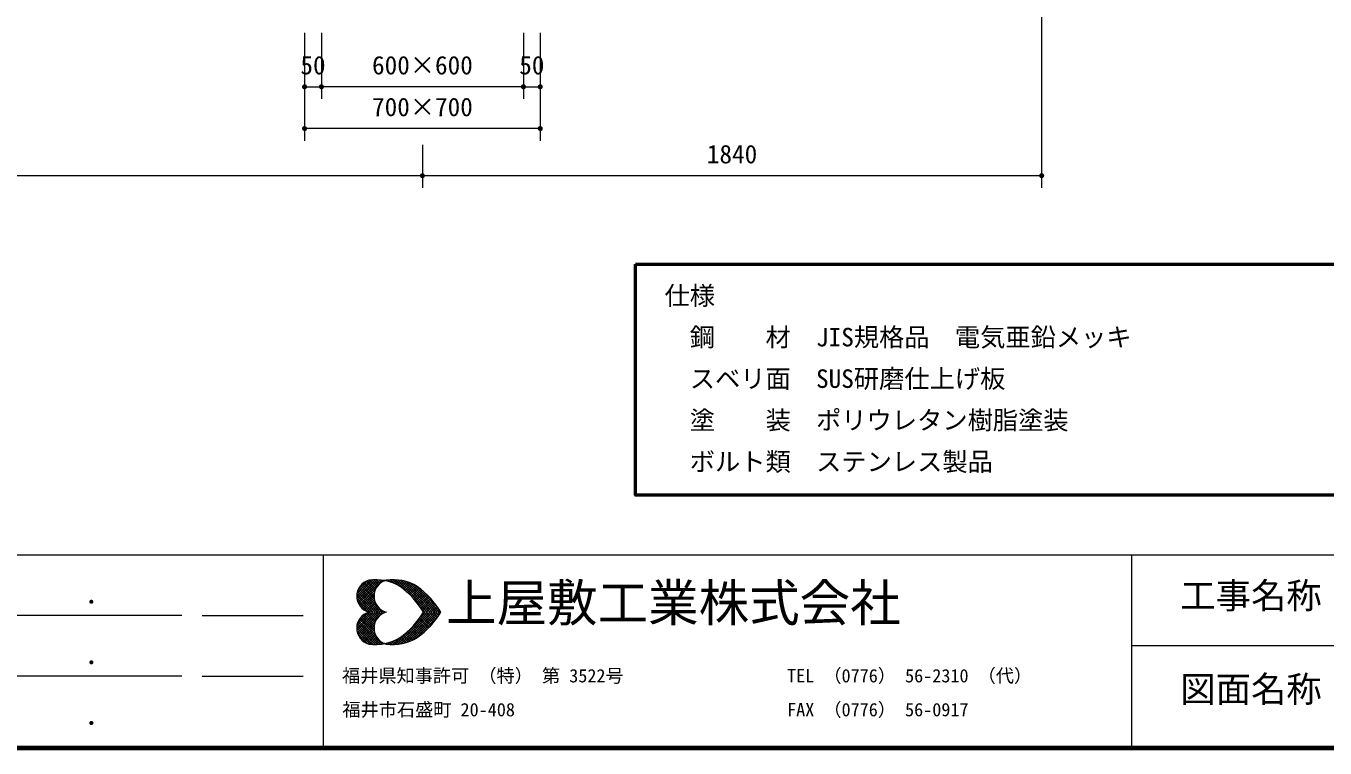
# Model space of a CAD drawing. Units: millimetres at full size, sheet at 1:30, with parts at other scales. Extents: x 450 to 12150, y 450 to 8460.
# Drawn here: x 3736 to 7594, y 450 to 2594 of the extents above; entities that cross this region are included whole.
import ezdxf
from ezdxf.enums import TextEntityAlignment as Align

# ---------------------------------------------------------------- set-up
doc = ezdxf.new("R2010")
doc.units = ezdxf.units.MM
doc.header["$LTSCALE"] = 30
doc.layers.add('D-DOC\u3000文章(説明、指示、参照事項等)', color=7, linetype='Continuous')
for name, color, linetype, lineweight in [('D-STR-DIM\u3000寸法線、寸法値', 7, 'Continuous', 13), ('D-TTL', 7, 'Continuous', 70), ('D-TTL-FRAM', 7, 'Continuous', 13), ('D-TTL-FRAM\u3000タイトル枠、凡例図枠', 2, 'Continuous', 50), ('D-TTL-TXT', 7, 'Continuous', 13)]:
    doc.layers.add(name, color=color, linetype=linetype, lineweight=lineweight)
doc.styles.add('ＭＳ ゴシック', font='')
doc.styles.get('ＭＳ ゴシック').set_extended_font_data('MS Gothic')

# ---------------------------------------------------------------- blocks, each defined once
blk = doc.blocks.new('filled_dot')
at = {"color": 0, "linetype": 'Continuous', "lineweight": -2, "const_width": 1.25}
blk.add_lwpolyline([(-0.625, 0, 1), (0.625, 0, 1)], format="xyb", close=True, dxfattribs=at)

msp = doc.modelspace()

# ---------------------------------------------------------------- linework, layer by layer
at = {"layer": 'D-STR-DIM\u3000寸法線、寸法値'}
for p, q in [((6752.46, 2649.15), (6752.46, 2113.15)), ((4563.28, 2573.4), (4563.28, 2253.15)), ((4613.28, 2573.4), (4613.28, 2377.15)), ((5213.28, 2573.4), (5213.28, 2377.15)), ((5263.28, 2573.4), (5263.28, 2253.15)), ((4563.28, 2525.7), (4563.28, 2377.15)), ((4613.28, 2525.7), (4613.28, 2377.15)), ((5213.28, 2525.7), (5213.28, 2377.15)), ((5263.28, 2525.7), (5263.28, 2377.15)), ((4563.28, 2413.15), (4613.28, 2413.15)), ((5213.28, 2413.15), (4613.28, 2413.15)), ((5213.28, 2413.15), (5263.28, 2413.15)), ((5263.28, 2289.15), (4563.28, 2289.15)), ((4913.28, 2241.15), (4913.28, 2113.15)), ((4913.28, 2241.15), (4913.28, 2113.15)), ((4913.28, 2149.15), (1779.3, 2149.15)), ((6752.46, 2149.15), (4913.28, 2149.15))]:
    msp.add_line(p, q, dxfattribs=at)
at = {"layer": 'D-TTL'}
msp.add_lwpolyline([(450, 450), (450, 8460), (12150, 8460), (12150, 450)], close=True, dxfattribs=at)
at = {"layer": 'D-TTL-FRAM'}
for p, q in [((450, 1023.66), (12150, 1023.66)), ((4618.84, 1023.66), (4618.84, 450)), ((4198.84, 843.66), (3448.84, 843.66)), ((4258.84, 843.66), (4558.84, 843.66)), ((9568.84, 753.66), (7018.84, 753.66)), ((4198.84, 663.66), (3448.84, 663.66)), ((4258.84, 663.66), (4558.84, 663.66))]:
    msp.add_line(p, q, dxfattribs=at)
at = {"layer": 'D-TTL-FRAM\u3000タイトル枠、凡例図枠'}
msp.add_lwpolyline([(5545.79, 1886.15), (8947.95, 1886.15), (8947.95, 1200.33), (5545.79, 1200.33)], close=True, dxfattribs=at)
at = {"layer": 'D-TTL-TXT'}
for p, q in [((7018.84, 1023.66), (7018.84, 450)), ((4718.09, 901.17), (4766.22, 949.3)), ((4718.72, 894.3), (4773.72, 949.3)), ((4718.72, 908.67), (4758.72, 948.67)), ((4719.97, 888.67), (4780.59, 949.3)), ((4721.22, 883.05), (4786.84, 948.67)), ((4721.84, 918.67), (4748.72, 946.17)), ((4723.72, 878.67), (4793.72, 948.05)), ((4726.22, 928.67), (4773.09, 882.42)), ((4729.97, 932.42), (4769.97, 892.42)), ((4733.09, 936.17), (4769.34, 899.92)), ((4736.84, 939.3), (4769.34, 906.8)), ((4741.22, 941.8), (4770.59, 912.42)), ((4745.59, 944.92), (4772.47, 918.05)), ((4750.59, 946.8), (4774.34, 923.05)), ((4756.22, 948.67), (4776.84, 927.42)), ((4762.47, 949.3), (4779.97, 931.17)), ((4769.34, 949.3), (4783.09, 935.55)), ((4776.22, 949.3), (4786.84, 938.67)), ((4783.72, 949.3), (4791.22, 941.8)), ((4791.22, 948.67), (4795.59, 944.3)), ((4797.46, 944.92), (4799.34, 947.42)), ((4799.96, 946.8), (4800.59, 946.8)), ((4804.96, 946.17), (4808.09, 948.67)), ((4805.59, 948.67), (4808.71, 944.92)), ((4810.59, 944.3), (4815.59, 949.3)), ((4812.46, 948.67), (4819.34, 941.8)), ((4816.21, 943.05), (4823.09, 949.3)), ((4819.34, 948.67), (4829.96, 938.05)), ((4821.84, 941.17), (4829.96, 949.3)), ((4826.21, 949.3), (4844.34, 930.55)), ((4826.84, 939.3), (4836.84, 949.3)), ((4831.84, 936.8), (4843.09, 948.05)), ((4833.09, 948.67), (4928.71, 853.67)), ((4836.21, 934.3), (4848.71, 947.42)), ((4840.59, 948.67), (4935.59, 853.67)), ((4841.21, 932.42), (4854.96, 946.17)), ((4845.59, 929.3), (4860.59, 944.92)), ((4848.71, 947.42), (4942.46, 853.67)), ((4849.34, 926.8), (4866.21, 943.05)), ((4853.71, 923.67), (4871.84, 941.8)), ((4857.46, 946.17), (4949.96, 853.67)), ((4857.46, 920.55), (4876.84, 939.3)), ((4861.84, 917.42), (4881.84, 937.42)), ((4865.59, 914.3), (4886.21, 935.55)), ((4867.46, 943.05), (4956.84, 853.67)), ((4869.34, 911.17), (4891.21, 933.05)), ((4872.46, 907.42), (4895.59, 930.55)), ((4876.21, 904.3), (4899.96, 927.42)), ((4878.09, 939.3), (4963.71, 853.67)), ((4891.84, 932.42), (4960.59, 864.3)), ((4718.09, 901.8), (4766.22, 853.67)), ((4718.72, 908.05), (4773.72, 853.67)), ((4718.72, 893.67), (4759.34, 853.67)), ((4719.97, 913.67), (4780.59, 853.67)), ((4721.84, 919.3), (4787.47, 853.67)), ((4724.34, 923.67), (4794.34, 853.67)), ((4726.22, 873.67), (4774.34, 921.8)), ((4729.34, 869.92), (4770.59, 911.17)), ((4732.47, 866.17), (4769.34, 903.05)), ((4736.22, 863.05), (4769.34, 896.17)), ((4740.59, 859.92), (4771.22, 890.55)), ((4879.96, 900.55), (4903.71, 924.92)), ((4883.09, 896.8), (4908.09, 921.8)), ((4886.84, 893.05), (4911.84, 918.05)), ((4889.96, 889.3), (4915.59, 914.92)), ((4893.09, 885.55), (4919.34, 911.8)), ((4896.21, 881.8), (4923.09, 908.67)), ((4899.34, 878.05), (4926.84, 904.92)), ((4902.46, 873.67), (4930.59, 901.17)), ((4905.59, 869.92), (4933.71, 898.05)), ((4908.09, 865.55), (4936.84, 894.3)), ((4911.21, 861.17), (4940.59, 890.55)), ((4920.59, 911.17), (4937.46, 893.67)), ((4718.09, 804.92), (4766.22, 853.05)), ((4718.72, 798.67), (4773.72, 853.05)), ((4718.72, 813.05), (4759.34, 853.05)), ((4719.97, 793.05), (4780.59, 853.05)), ((4721.22, 884.92), (4750.59, 854.92)), ((4721.22, 821.8), (4750.59, 851.8)), ((4721.84, 787.42), (4787.47, 853.05)), ((4724.34, 783.05), (4794.34, 853.05)), ((4744.97, 857.42), (4772.47, 884.92)), ((4744.97, 849.3), (4772.47, 821.8)), ((4749.97, 854.92), (4774.34, 879.92)), ((4749.97, 851.8), (4774.34, 826.8)), ((4754.97, 853.67), (4776.84, 874.92)), ((4754.97, 853.05), (4776.84, 831.8)), ((4762.47, 853.67), (4779.97, 871.17)), ((4762.47, 853.05), (4779.97, 835.55)), ((4769.34, 853.67), (4783.09, 867.42)), ((4769.34, 853.05), (4783.09, 839.3)), ((4776.22, 853.67), (4786.22, 863.67)), ((4776.22, 853.05), (4786.22, 843.05)), ((4783.09, 853.67), (4790.59, 860.55)), ((4783.09, 853.05), (4790.59, 846.17)), ((4790.59, 853.67), (4794.97, 858.05)), ((4790.59, 853.05), (4794.97, 848.67)), ((4797.46, 853.67), (4799.96, 855.55)), ((4797.46, 853.05), (4799.96, 851.17)), ((4799.34, 855.55), (4801.84, 853.67)), ((4799.34, 851.17), (4801.84, 853.05)), ((4804.34, 853.67), (4804.96, 853.67)), ((4804.34, 853.05), (4804.96, 853.05)), ((4833.09, 758.05), (4928.71, 853.05)), ((4840.59, 758.05), (4935.59, 853.05)), ((4848.71, 759.3), (4942.46, 853.05)), ((4857.46, 760.55), (4949.96, 853.05)), ((4867.46, 763.67), (4956.84, 853.05)), ((4878.09, 767.42), (4963.71, 853.05)), ((4905.59, 869.3), (4921.21, 853.67)), ((4905.59, 837.42), (4921.21, 853.05)), ((4913.71, 856.8), (4943.71, 886.8)), ((4913.71, 849.92), (4943.71, 819.92)), ((4917.46, 853.67), (4946.84, 883.05)), ((4917.46, 853.05), (4946.84, 823.67)), ((4924.34, 853.67), (4949.96, 878.67)), ((4924.34, 853.05), (4949.96, 828.05)), ((4931.84, 853.67), (4953.09, 874.92)), ((4931.84, 853.05), (4953.09, 831.8)), ((4938.71, 853.67), (4956.21, 870.55)), ((4938.71, 853.05), (4956.21, 836.17)), ((4945.59, 853.67), (4958.71, 866.8)), ((4945.59, 853.05), (4958.71, 839.92)), ((4952.46, 853.67), (4961.84, 862.42)), ((4952.46, 853.05), (4961.84, 844.3)), ((4959.96, 853.67), (4964.34, 858.05)), ((4959.96, 853.05), (4964.34, 848.67)), ((4966.84, 853.67), (4967.46, 853.67)), ((4966.84, 853.05), (4967.46, 853.05)), ((4718.72, 812.42), (4773.72, 757.43)), ((4719.97, 818.05), (4780.59, 757.43)), ((4721.22, 823.67), (4786.84, 758.05)), ((4723.72, 828.05), (4793.72, 758.68)), ((4726.22, 833.05), (4774.34, 784.92)), ((4726.22, 778.05), (4773.09, 824.3)), ((4729.34, 836.8), (4770.59, 795.55)), ((4729.97, 774.3), (4769.97, 814.3)), ((4732.47, 840.55), (4769.34, 803.67)), ((4736.22, 843.67), (4769.34, 810.55)), ((4740.59, 846.8), (4771.22, 816.17)), ((4886.84, 813.67), (4911.84, 788.67)), ((4889.96, 817.42), (4915.59, 791.8)), ((4891.84, 774.3), (4960.59, 842.42)), ((4893.09, 821.17), (4919.34, 794.92)), ((4896.21, 824.92), (4923.09, 798.05)), ((4899.34, 828.67), (4926.84, 801.8)), ((4902.46, 833.05), (4930.59, 805.55)), ((4905.59, 836.8), (4933.71, 808.67)), ((4908.09, 841.17), (4936.84, 812.42)), ((4911.21, 845.55), (4940.59, 816.17)), ((4920.59, 795.55), (4937.46, 813.05)), ((4718.09, 805.55), (4766.22, 757.43)), ((4718.72, 798.05), (4758.72, 758.05)), ((4721.84, 788.05), (4748.72, 760.55)), ((4733.09, 770.55), (4769.34, 806.8)), ((4736.84, 767.42), (4769.34, 799.92)), ((4741.22, 764.92), (4770.59, 794.3)), ((4745.59, 761.8), (4772.47, 788.67)), ((4750.59, 759.92), (4774.34, 783.67)), ((4756.22, 758.05), (4776.84, 779.3)), ((4762.47, 757.43), (4779.97, 775.55)), ((4826.21, 757.43), (4844.34, 776.17)), ((4836.21, 772.42), (4848.71, 759.3)), ((4841.21, 774.3), (4854.96, 760.55)), ((4845.59, 777.42), (4860.59, 761.8)), ((4849.34, 779.92), (4866.21, 763.67)), ((4853.71, 783.05), (4871.84, 764.92)), ((4857.46, 786.17), (4876.84, 767.42)), ((4861.84, 789.3), (4881.84, 769.3)), ((4865.59, 792.42), (4886.21, 771.17)), ((4869.34, 795.55), (4891.21, 773.67)), ((4872.46, 799.3), (4895.59, 776.17)), ((4876.21, 802.42), (4899.96, 779.3)), ((4879.96, 806.17), (4903.71, 781.8)), ((4883.09, 809.92), (4908.09, 784.92)), ((4769.34, 757.43), (4783.09, 771.17)), ((4776.22, 757.43), (4786.84, 768.05)), ((4783.72, 757.43), (4791.22, 764.92)), ((4791.22, 758.05), (4795.59, 762.42)), ((4797.46, 761.8), (4799.34, 759.3)), ((4799.96, 759.92), (4800.59, 759.92)), ((4804.96, 760.55), (4808.09, 758.05)), ((4805.59, 758.05), (4808.71, 761.8)), ((4810.59, 762.42), (4815.59, 757.43)), ((4812.46, 758.05), (4819.34, 764.92)), ((4816.21, 763.67), (4823.09, 757.43)), ((4819.34, 758.05), (4829.96, 768.67)), ((4821.84, 765.55), (4829.96, 757.43)), ((4826.84, 767.42), (4836.84, 757.43)), ((4831.84, 769.92), (4843.09, 758.68))]:
    msp.add_line(p, q, dxfattribs=at)
for centre, radius, start, end in [((4767.33, 901.04), 49.18, 105.2024, 254.7976), ((4773.56, 808.83), 140.97, 58.71735, 97.79751), ((4818.68, 901.04), 49.18, 105.2024, 254.7976), ((4824.91, 808.83), 140.97, 58.71735, 97.79751), ((4700.99, 725.76), 250.36, 30.69974, 54.3922), ((4752.34, 725.76), 250.36, 30.69974, 54.3922), ((4767.33, 806.12), 49.18, 105.2024, 254.7976), ((4818.68, 806.12), 49.18, 105.2024, 254.7976), ((4700.99, 981.4), 250.36, 305.6078, 329.30026), ((4752.34, 981.4), 250.36, 305.6078, 329.30026), ((4773.56, 898.33), 140.97, 262.20249, 301.28265), ((4824.91, 898.33), 140.97, 262.20249, 301.28265)]:
    msp.add_arc(centre, radius, start, end, dxfattribs=at)

# ---------------------------------------------------------------- block references
at = {"layer": 'D-STR-DIM\u3000寸法線、寸法値', "xscale": 6, "yscale": 6}
for p in [(4563.28, 2413.15), (4613.28, 2413.15), (5213.28, 2413.15), (4563.28, 2289.15), (4913.28, 2149.15)]:
    msp.add_blockref('filled_dot', p, dxfattribs=at)
at = {"layer": 'D-STR-DIM\u3000寸法線、寸法値', "xscale": 6, "yscale": 6, "rotation": 180}
for p in [(4613.28, 2413.15), (5213.28, 2413.15), (5263.28, 2413.15), (5263.28, 2289.15), (4913.28, 2149.15), (6752.46, 2149.15)]:
    msp.add_blockref('filled_dot', p, dxfattribs=at)

# ---------------------------------------------------------------- texts
at = {"layer": 'D-DOC\u3000文章(説明、指示、参照事項等)', "style": 'ＭＳ ゴシック'}
for s, p in [('仕様', (5632.37, 1820.67)), ('\u3000鋼\u3000\u3000材\u3000JIS規格品\u3000電気亜鉛メッキ', (5632.37, 1697.39)), ('\u3000スベリ面\u3000SUS研磨仕上げ板', (5632.37, 1574.11)), ('\u3000塗\u3000\u3000装\u3000ポリウレタン樹脂塗装', (5632.37, 1450.83)), ('\u3000ボルト類\u3000ステンレス製品', (5632.37, 1327.55))]:
    msp.add_text(s, height=54.99, dxfattribs=at).set_placement(p, align=Align.TOP_LEFT)
at = {"layer": 'D-STR-DIM\u3000寸法線、寸法値', "style": 'ＭＳ ゴシック'}
for s, p in [('50', (4588.28, 2477.29)), ('600×600', (4913.28, 2477.29)), ('50', (5238.28, 2477.29)), ('700×700', (4913.28, 2353.29)), ('1840', (5832.87, 2213.29))]:
    msp.add_text(s, height=54.99, dxfattribs=at).set_placement(p, align=Align.MIDDLE_CENTER)
at = {"layer": 'D-TTL-FRAM', "style": 'ＭＳ ゴシック'}
for p in [(3907.49, 859.26), (3907.49, 679.26), (3907.49, 499.26)]:
    msp.add_text('.', height=65.98, dxfattribs=at).set_placement(p, align=Align.BOTTOM_LEFT)
at = {"layer": 'D-TTL-TXT', "style": 'ＭＳ ゴシック'}
for s, height, p in [('上屋敷工業株式会社', 110, (4983.4, 793.23)), ('工事名称', 76.98, (7164.24, 840.91)), ('福井県知事許可 （特） 第 3522号', 39.59, (4674.44, 632.97)), ('TEL （0776） 56-2310 （代）', 39.59, (5996.4, 632.97)), ('図面名称', 76.98, (7164.24, 563.1)), ('福井市石盛町 20-408', 39.59, (4675.54, 532.22)), ('FAX （0776） 56-0917', 39.59, (5996.4, 532.22))]:
    msp.add_text(s, height=height, dxfattribs=at).set_placement(p, align=Align.BOTTOM_LEFT)

doc.saveas('drawing.dxf')
